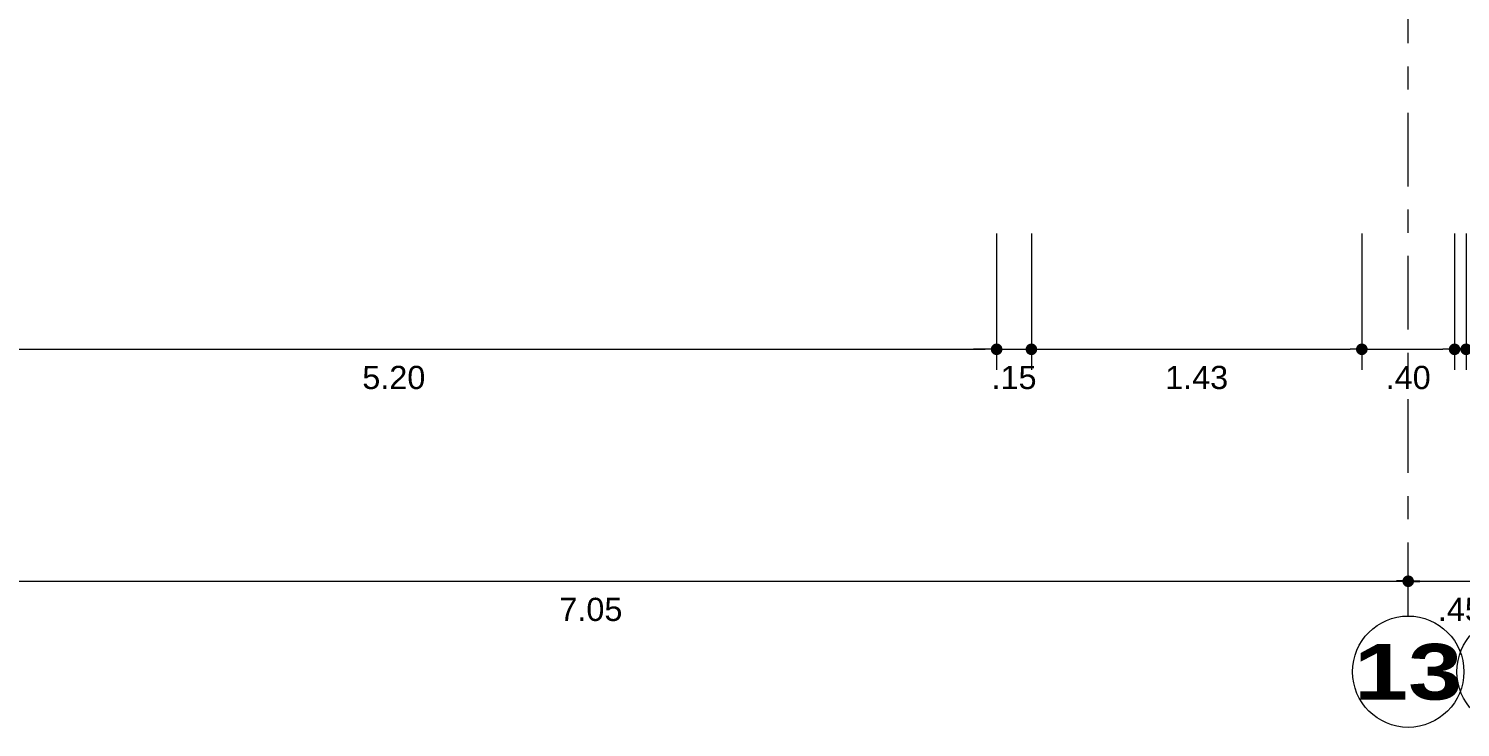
# Model space of a CAD drawing. Header units: millimetres. Extents: x 2178 to 2304, y 1220 to 1359.
# Drawn here: x 2207.2 to 2213.38, y 1229.31 to 1232.32 of the extents above; entities that cross this region are included whole.
import ezdxf
from ezdxf.enums import TextEntityAlignment as Align

# ---------------------------------------------------------------- set-up
doc = ezdxf.new("R2010")
doc.units = ezdxf.units.MM
doc.linetypes.add('CENTER', pattern=[50.800000000000004, 31.75, -6.35, 6.35, -6.35])
doc.layers.get('0').update_dxf_attribs({"lineweight": 0})
for name, color, linetype, lineweight in [('COTAS', 40, 'Continuous', 20), ('Ejes22', 50, 'CENTER', 9), ('muros bajos', 2, 'Continuous', 25)]:
    doc.layers.add(name, color=color, linetype=linetype, lineweight=lineweight)
doc.styles.add('ARIAL', font='arial.ttf')
doc.styles.add('ARIALCH', font='arialbd.ttf', dxfattribs={"width": 1.25})
doc.dimstyles.new('RPM 50', dxfattribs={"dimtxt": 0.1, "dimasz": 0.05, "dimexe": 0.08849999999999973, "dimexo": 0.1535, "dimgap": 0.07099999999999997, "dimtad": 2, "dimtih": 1, "dimtoh": 1, "dimzin": 4, "dimdsep": 46, "dimtxsty": 'ARIAL', "dimblk": 'DOT', "dimcen": 0.4, "dimdle": 0.25, "dimclrd": 8, "dimclre": 8, "dimclrt": 9, "dimadec": 0, "dimazin": 0, "dimtfac": 1, "dimtix": 1, "dimtmove": 0, "dimatfit": 3, "dimldrblk": 'DOT', "dimfxl": 0.5, "dimfxlon": 1, "dimlwd": 0, "dimlwe": 0, "dimarcsym": 0})

# ---------------------------------------------------------------- blocks, each defined once
blk = doc.blocks.new('_DOT')
at = {"color": 0, "linetype": 'ByBlock'}
blk.add_line((-0.5, 0), (-1, 0), dxfattribs=at)
at = {"color": 0, "linetype": 'ByBlock', "const_width": 0.5}
blk.add_lwpolyline([(-0.25, 0, 1), (0.25, 0, 1)], format="xyb", close=True, dxfattribs=at)
blk = doc.blocks.new('*D1448')
at = {"layer": 'Defpoints', "color": 0, "transparency": 16777216}
for p in [(2206.102998678863, 1229.938674000262), (2213.152998678862, 1229.938674000262), (2213.152998678862, 1229.938674000262)]:
    blk.add_point(p, dxfattribs=at)
at = {"layer": 'muros bajos', "color": 8, "lineweight": 0, "transparency": 16777216}
for p, q in [((2206.102998678863, 1229.938674000262), (2206.102998678863, 1230.027174000262)), ((2213.152998678862, 1229.938674000262), (2213.152998678862, 1230.027174000262)), ((2206.152998678863, 1229.938674000262), (2213.102998678862, 1229.938674000262))]:
    blk.add_line(p, q, dxfattribs=at)
at = {"layer": 'muros bajos', "color": 8, "lineweight": 0, "transparency": 16777216, "xscale": 0.05, "yscale": 0.05, "zscale": 0.05, "rotation": 180}
blk.add_blockref('_DOT', (2206.102998678863, 1229.938674000262), dxfattribs=at)
at = {"layer": 'muros bajos', "color": 8, "lineweight": 0, "transparency": 16777216, "xscale": 0.05, "yscale": 0.05, "zscale": 0.05}
blk.add_blockref('_DOT', (2213.152998678862, 1229.938674000262), dxfattribs=at)
at = {"layer": 'muros bajos', "color": 9, "transparency": 16777216, "insert": (2209.627998678862, 1229.816616701489), "char_height": 0.1, "attachment_point": 5, "style": 'ARIAL'}
blk.add_mtext('7.05', dxfattribs=at)
blk = doc.blocks.new('*D1449')
at = {"layer": 'Defpoints', "color": 0, "transparency": 16777216}
for p in [(2213.152998678862, 1229.938674000262), (2213.602998678863, 1229.938674000262), (2213.602998678863, 1229.938674000262)]:
    blk.add_point(p, dxfattribs=at)
at = {"layer": 'muros bajos', "color": 8, "lineweight": 0, "transparency": 16777216}
for p, q in [((2213.152998678862, 1229.938674000262), (2213.152998678862, 1230.027174000262)), ((2213.602998678863, 1229.938674000262), (2213.602998678863, 1230.027174000262)), ((2213.202998678863, 1229.938674000262), (2213.552998678862, 1229.938674000262))]:
    blk.add_line(p, q, dxfattribs=at)
at = {"layer": 'muros bajos', "color": 8, "lineweight": 0, "transparency": 16777216, "xscale": 0.05, "yscale": 0.05, "zscale": 0.05, "rotation": 180}
blk.add_blockref('_DOT', (2213.152998678862, 1229.938674000262), dxfattribs=at)
at = {"layer": 'muros bajos', "color": 8, "lineweight": 0, "transparency": 16777216, "xscale": 0.05, "yscale": 0.05, "zscale": 0.05}
blk.add_blockref('_DOT', (2213.602998678863, 1229.938674000262), dxfattribs=at)
at = {"layer": 'muros bajos', "color": 9, "transparency": 16777216, "insert": (2213.377998678862, 1229.816821339962), "char_height": 0.1, "attachment_point": 5, "style": 'ARIAL'}
blk.add_mtext('.45', dxfattribs=at)
blk = doc.blocks.new('*D1417')
at = {"color": 8, "lineweight": 0, "transparency": 16777216}
for p, q in [((2206.177998678862, 1231.438674000262), (2206.177998678862, 1230.850174000262)), ((2211.377998678862, 1231.438674000262), (2211.377998678862, 1230.850174000262)), ((2206.227998678863, 1230.938674000262), (2211.327998678862, 1230.938674000262))]:
    blk.add_line(p, q, dxfattribs=at)
at = {"layer": 'Defpoints', "color": 0, "transparency": 16777216}
for p in [(2206.177998678862, 1232.607473985768), (2211.377998678862, 1232.610220628029), (2211.377998678862, 1230.938674000262)]:
    blk.add_point(p, dxfattribs=at)
at = {"color": 8, "lineweight": 0, "transparency": 16777216, "xscale": 0.05, "yscale": 0.05, "zscale": 0.05, "rotation": 180}
blk.add_blockref('_DOT', (2206.177998678862, 1230.938674000262), dxfattribs=at)
at = {"color": 8, "lineweight": 0, "transparency": 16777216, "xscale": 0.05, "yscale": 0.05, "zscale": 0.05}
blk.add_blockref('_DOT', (2211.377998678862, 1230.938674000262), dxfattribs=at)
at = {"color": 9, "transparency": 16777216, "insert": (2208.777998678862, 1230.816616701489), "char_height": 0.1, "attachment_point": 5, "style": 'ARIAL'}
blk.add_mtext('5.20', dxfattribs=at)
blk = doc.blocks.new('*D1418')
at = {"color": 8, "lineweight": 0, "transparency": 16777216}
for p, q in [((2211.377998678862, 1231.438674000262), (2211.377998678862, 1230.850174000262)), ((2211.527998678863, 1231.438674000262), (2211.527998678863, 1230.850174000262)), ((2211.327998678862, 1230.938674000262), (2211.277998678862, 1230.938674000262)), ((2211.377998678862, 1230.938674000262), (2211.527998678863, 1230.938674000262)), ((2211.577998678863, 1230.938674000262), (2211.627998678863, 1230.938674000262))]:
    blk.add_line(p, q, dxfattribs=at)
at = {"layer": 'Defpoints', "color": 0, "transparency": 16777216}
for p in [(2211.527998678863, 1232.727959714548), (2211.377998678862, 1232.610220628029), (2211.527998678863, 1230.938674000262)]:
    blk.add_point(p, dxfattribs=at)
at = {"color": 8, "lineweight": 0, "transparency": 16777216, "xscale": 0.05, "yscale": 0.05, "zscale": 0.05}
blk.add_blockref('_DOT', (2211.377998678862, 1230.938674000262), dxfattribs=at)
at = {"color": 8, "lineweight": 0, "transparency": 16777216, "xscale": 0.05, "yscale": 0.05, "zscale": 0.05, "rotation": 180}
blk.add_blockref('_DOT', (2211.527998678863, 1230.938674000262), dxfattribs=at)
at = {"color": 9, "transparency": 16777216, "insert": (2211.452998678863, 1230.816616701489), "char_height": 0.1, "attachment_point": 5, "style": 'ARIAL'}
blk.add_mtext('.15', dxfattribs=at)
blk = doc.blocks.new('*D1419')
at = {"color": 8, "lineweight": 0, "transparency": 16777216}
for p, q in [((2211.527998678863, 1231.438674000262), (2211.527998678863, 1230.850174000262)), ((2212.952998678863, 1231.438674000262), (2212.952998678863, 1230.850174000262)), ((2211.577998678863, 1230.938674000262), (2212.902998678862, 1230.938674000262))]:
    blk.add_line(p, q, dxfattribs=at)
at = {"layer": 'Defpoints', "color": 0, "transparency": 16777216}
for p in [(2212.952998678863, 1232.788475587563), (2211.527998678863, 1232.727959714548), (2212.952998678863, 1230.938674000262)]:
    blk.add_point(p, dxfattribs=at)
at = {"color": 8, "lineweight": 0, "transparency": 16777216, "xscale": 0.05, "yscale": 0.05, "zscale": 0.05, "rotation": 180}
blk.add_blockref('_DOT', (2211.527998678863, 1230.938674000262), dxfattribs=at)
at = {"color": 8, "lineweight": 0, "transparency": 16777216, "xscale": 0.05, "yscale": 0.05, "zscale": 0.05}
blk.add_blockref('_DOT', (2212.952998678863, 1230.938674000262), dxfattribs=at)
at = {"color": 9, "transparency": 16777216, "insert": (2212.240498678862, 1230.816582595078), "char_height": 0.1, "attachment_point": 5, "style": 'ARIAL'}
blk.add_mtext('1.43', dxfattribs=at)
blk = doc.blocks.new('*D1420')
at = {"color": 8, "lineweight": 0, "transparency": 16777216}
for p, q in [((2212.952998678863, 1231.438674000262), (2212.952998678863, 1230.850174000262)), ((2213.352998678862, 1231.438674000262), (2213.352998678862, 1230.850174000262)), ((2213.002998678863, 1230.938674000262), (2213.302998678862, 1230.938674000262))]:
    blk.add_line(p, q, dxfattribs=at)
at = {"layer": 'Defpoints', "color": 0, "transparency": 16777216}
for p in [(2212.952998678863, 1232.788475587563), (2213.352998678862, 1232.788475587563), (2213.352998678862, 1230.938674000262)]:
    blk.add_point(p, dxfattribs=at)
at = {"color": 8, "lineweight": 0, "transparency": 16777216, "xscale": 0.05, "yscale": 0.05, "zscale": 0.05, "rotation": 180}
blk.add_blockref('_DOT', (2212.952998678863, 1230.938674000262), dxfattribs=at)
at = {"color": 8, "lineweight": 0, "transparency": 16777216, "xscale": 0.05, "yscale": 0.05, "zscale": 0.05}
blk.add_blockref('_DOT', (2213.352998678862, 1230.938674000262), dxfattribs=at)
at = {"color": 9, "transparency": 16777216, "insert": (2213.152998678862, 1230.816616701489), "char_height": 0.1, "attachment_point": 5, "style": 'ARIAL'}
blk.add_mtext('.40', dxfattribs=at)
blk = doc.blocks.new('*D1421')
at = {"color": 8, "lineweight": 0, "transparency": 16777216}
for p, q in [((2213.402998678862, 1231.438674000262), (2213.402998678862, 1230.850174000262)), ((2213.802998678862, 1231.438674000262), (2213.802998678862, 1230.850174000262)), ((2213.452998678862, 1230.938674000262), (2213.752998678861, 1230.938674000262))]:
    blk.add_line(p, q, dxfattribs=at)
at = {"layer": 'Defpoints', "color": 0, "transparency": 16777216}
for p in [(2213.402998678862, 1232.788475587563), (2213.802998678862, 1232.788475587563), (2213.802998678862, 1230.938674000262)]:
    blk.add_point(p, dxfattribs=at)
at = {"color": 8, "lineweight": 0, "transparency": 16777216, "xscale": 0.05, "yscale": 0.05, "zscale": 0.05, "rotation": 180}
blk.add_blockref('_DOT', (2213.402998678862, 1230.938674000262), dxfattribs=at)
at = {"color": 8, "lineweight": 0, "transparency": 16777216, "xscale": 0.05, "yscale": 0.05, "zscale": 0.05}
blk.add_blockref('_DOT', (2213.802998678862, 1230.938674000262), dxfattribs=at)
at = {"color": 9, "transparency": 16777216, "insert": (2213.602998678862, 1230.816616701489), "char_height": 0.1, "attachment_point": 5, "style": 'ARIAL'}
blk.add_mtext('.40', dxfattribs=at)

msp = doc.modelspace()

# ---------------------------------------------------------------- linework, layer by layer
at = {"layer": 'COTAS'}
for centre in [(2213.152998678862, 1229.548674000262), (2213.602998678863, 1229.548674000262)]:
    msp.add_circle(centre, 0.24, dxfattribs=at)
at = {"layer": 'Ejes22', "linetype": 'CENTER', "lineweight": 9, "ltscale": 0.01}
msp.add_lwpolyline([(2213.152998678862, 1229.788674000262), (2213.152998678862, 1232.530539079627)], dxfattribs=at)

# ---------------------------------------------------------------- texts
at = {"layer": 'COTAS', "style": 'ARIALCH', "width": 1.25}
msp.add_attdef('13', text='LETRAONUMERO', height=0.24, dxfattribs=at).set_placement((2213.152998678862, 1229.548674000262), align=Align.MIDDLE_CENTER)

# ---------------------------------------------------------------- dimensions: what is measured, and where the dimension line sits
for base, p1, p2, picture, middle in [((2212.952998678863, 1230.938674000262), (2211.527998678863, 1232.727959714548), (2212.952998678863, 1232.788475587563), '*D1419', (2212.240498678862, 1230.816582595078)), ((2213.352998678862, 1230.938674000262), (2212.952998678863, 1232.788475587563), (2213.352998678862, 1232.788475587563), '*D1420', (2213.152998678862, 1230.816616701489)), ((2211.527998678863, 1230.938674000262), (2211.377998678862, 1232.610220628029), (2211.527998678863, 1232.727959714548), '*D1418', (2211.452998678863, 1230.816616701489)), ((2211.377998678862, 1230.938674000262), (2206.177998678862, 1232.607473985768), (2211.377998678862, 1232.610220628029), '*D1417', (2208.777998678862, 1230.816616701489))]:
    dim = msp.add_linear_dim(base=base, p1=p1, p2=p2, dimstyle='RPM 50', override={"dimtmove": 1})
    dim.commit()
    dim.dimension.update_dxf_attribs({"geometry": picture, "text_midpoint": middle})
dim = msp.add_linear_dim(base=(2213.802998678862, 1230.938674000262), p1=(2213.402998678862, 1232.788475587563), p2=(2213.802998678862, 1232.788475587563), dimstyle='RPM 50')
dim.commit()
dim.dimension.update_dxf_attribs({"geometry": '*D1421', "text_midpoint": (2213.602998678862, 1230.816616701489)})
at = {"layer": 'muros bajos'}
for base, p1, p2, picture, middle in [((2213.152998678862, 1229.938674000262), (2206.102998678863, 1229.938674000262), (2213.152998678862, 1229.938674000262), '*D1448', (2209.627998678862, 1229.816616701489)), ((2213.602998678863, 1229.938674000262), (2213.152998678862, 1229.938674000262), (2213.602998678863, 1229.938674000262), '*D1449', (2213.377998678862, 1229.816821339962))]:
    dim = msp.add_linear_dim(base=base, p1=p1, p2=p2, dimstyle='RPM 50', dxfattribs=at)
    dim.commit()
    dim.dimension.update_dxf_attribs({"geometry": picture, "text_midpoint": middle})

doc.saveas('drawing.dxf')
